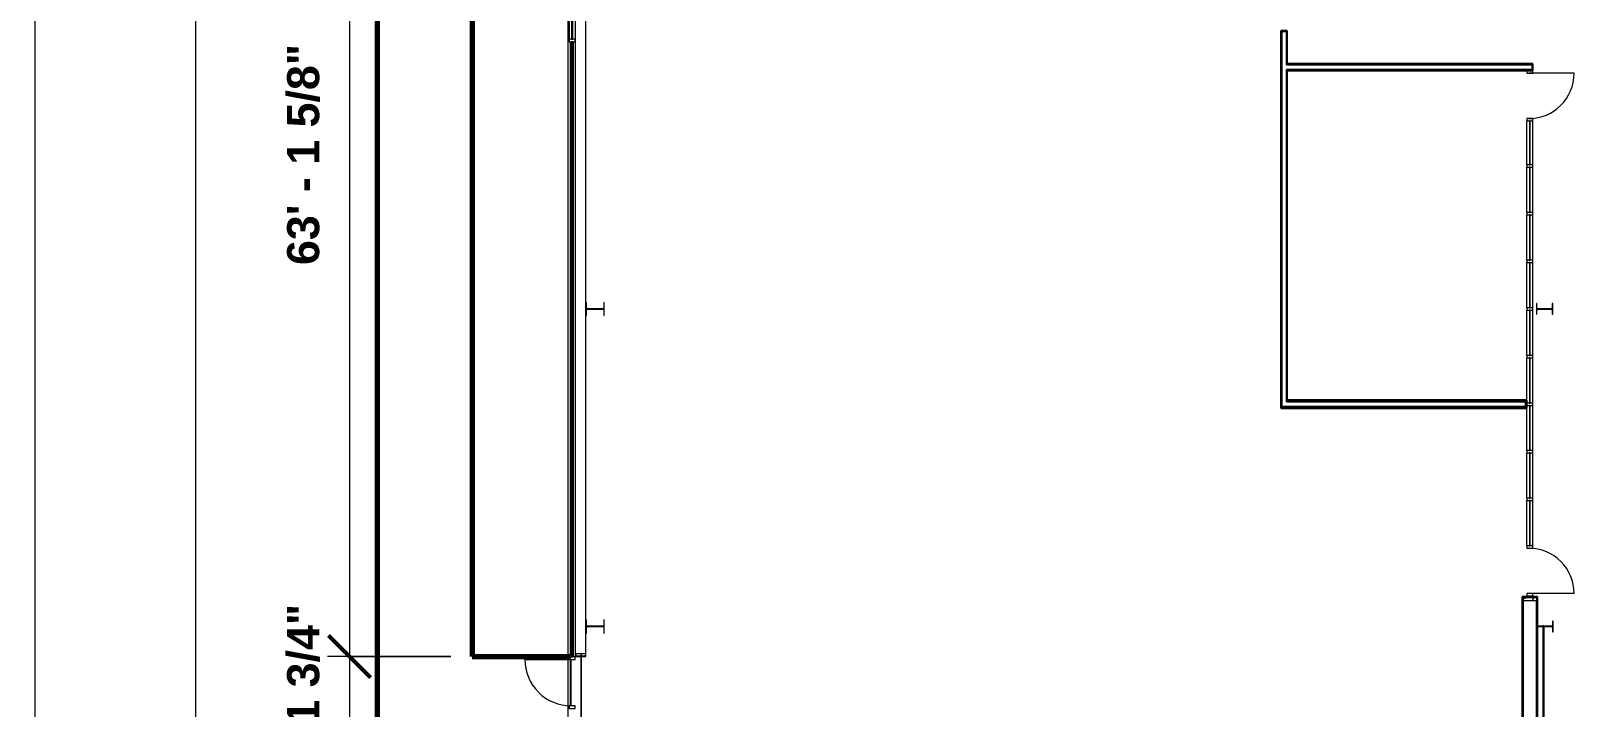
# Model space of a CAD drawing. Header units: inches. Extents: x 20001 to 27263, y -26025 to -18997.
# Drawn here: x 21648 to 22820, y -21688 to -21174 of the extents above; entities that cross this region are included whole.
import ezdxf

# ---------------------------------------------------------------- set-up
doc = ezdxf.new("R2010")
doc.units = ezdxf.units.IN
doc.header["$MEASUREMENT"] = 0
for name, color, linetype, lineweight in [('A-ANNO-DIMS', 211, 'Continuous', 9), ('A-ANNO-DIMS-256', 211, 'Continuous', 9), ('A-DOOR', 31, 'Continuous', 13), ('A-FLOR', 192, 'Continuous', 13), ('A-GLAZ-CURT', 52, 'Continuous', 13), ('A-GLAZ-CWMG', 51, 'Continuous', 13), ('A-SITE-ROAD', 130, 'Continuous', 70), ('A-SITE-SWLK', 140, 'Continuous', 70), ('A-WALL', 113, 'Continuous', 13), ('A-WALL-PATT', 111, 'Continuous', 25), ('C-TOPO', 7, 'Continuous', 13), ('I-WALL', 2, 'Continuous', 13), ('L-SITE-WALL', 31, 'Continuous', 13), ('S-BEAM', 12, 'Continuous', 13), ('S-COLS', 52, 'Continuous', 13)]:
    doc.layers.add(name, color=color, linetype=linetype, lineweight=lineweight)
doc.styles.add('Arial_B', font='arialbd.ttf', dxfattribs={"height": 24.354149})
doc.dimstyles.new('OD_Dimension_1', dxfattribs={"dimscale": 12, "dimtxt": 24, "dimasz": 2.666667, "dimexe": 2, "dimexo": 1.333333, "dimgap": 1.333333, "dimtad": 1, "dimdec": 3, "dimrnd": 0.125, "dimzin": 1, "dimdsep": 46, "dimlunit": 4, "dimtxsty": 'Arial_B', "dimblk1": 'OBLIQUE', "dimblk2": 'OBLIQUE', "dimsah": 1, "dimcen": 0.09, "dimdle": 2, "dimazin": 0, "dimtfac": 1, "dimtdec": 4, "dimtix": 1, "dimtmove": 0, "dimatfit": 3, "dimfxl": 1, "dimtvp": 1, "dimtfill": 1, "dimfrac": 2, "dimtolj": 1, "dimtzin": 0, "dimlwd": 13, "dimlwe": 13, "dimarcsym": 2})
pattern_1 = [(0, (0, 0), (81.92, 20.48), [3.379, -58.061, 3.379, -58.061, -327.68]), (0, (0, 0), (81.92, 20.48), [-122.88, 3.379, -119.501, 3.379, -58.061, -143.36]), (0, (0, 0), (81.92, 20.48), [-307.2, 3.379, -37.581, 3.379, -99.021]), (120, (30.72, 10.24), (-58.6962, 60.704801), [3.379, -58.061, 3.379, -58.061, -327.68]), (120, (30.72, 10.24), (-58.6962, 60.704801), [-122.88, 3.379, -119.501, 3.379, -58.061, -143.36]), (120, (30.72, 10.24), (-58.6962, 60.704801), [-307.2, 3.379, -37.581, 3.379, -99.021]), (240, (40.96, 51.2), (-23.2238, -81.184801), [3.379, -58.061, 3.379, -58.061, -327.68]), (240, (40.96, 51.2), (-23.2238, -81.184801), [-122.88, 3.379, -119.501, 3.379, -58.061, -143.36]), (240, (40.96, 51.2), (-23.2238, -81.184801), [-307.2, 3.379, -37.581, 3.379, -99.021])]

# ---------------------------------------------------------------- blocks, each defined once
blk = doc.blocks.new('Struct_Xcel_Sports Complex_rvt-1-Site Plan - Phase 1')
at = {"layer": 'A-FLOR', "color": 7}
for p, q in [((22066.1, -21648.9), (22066.1, -21647.2)), ((22066.1, -21722.9), (22066.1, -21649.2))]:
    blk.add_line(p, q, dxfattribs=at)
at = {"layer": 'L-SITE-WALL', "color": 7}
for p, q in [((22058.1, -21649.4), (22058.1, -21182.1)), ((22058.1, -21686.6), (22058.1, -21651.4)), ((22066.1, -21647.2), (22066.1, -21648.9)), ((22066.1, -21649.2), (22066.1, -21722.9))]:
    blk.add_line(p, q, dxfattribs=at)
blk = doc.blocks.new('Rectangular Mullion - Exterior 2_ x 4_5_-1146635-Site Plan - Phase 1')
at = {"layer": 'A-GLAZ-CWMG'}
for p, q in [((0, 3), (-2, 3)), ((-2, 3), (-2, -1.5)), ((0, -1.5), (0, 3)), ((-2, -1.5), (0, -1.5))]:
    blk.add_line(p, q, dxfattribs=at)
blk = doc.blocks.new('Girt_C - 10_D-1835924-Site Plan - Phase 1')
at = {"layer": 'S-BEAM'}
for p, q in [((22781.4, -21606.7), (22781.4, -22273.2)), ((22781.4, -21606.7), (22781.6, -21606.7)), ((22781.6, -21606.7), (22791.2, -21606.7)), ((22791.2, -21606.7), (22791.4, -21606.7)), ((22791.4, -22273.2), (22791.4, -21606.7)), ((22781.6, -22273.2), (22781.4, -22273.2)), ((22791.2, -22273.2), (22781.6, -22273.2)), ((22791.4, -22273.2), (22791.2, -22273.2))]:
    blk.add_line(p, q, dxfattribs=at)
blk = doc.blocks.new('Girt_C - 8_D-1405510-Site Plan - Phase 1')
at = {"layer": 'S-BEAM'}
for p, q in [((22061.6, -20895.6), (22061.6, -21647.2)), ((22061.6, -20895.6), (22061.8, -20895.6)), ((22061.8, -20895.6), (22069.5, -20895.6)), ((22069.5, -20895.6), (22069.6, -20895.6)), ((22069.6, -21647.2), (22069.6, -20895.6)), ((22061.8, -21647.2), (22061.6, -21647.2)), ((22069.5, -21647.2), (22061.8, -21647.2)), ((22069.6, -21647.2), (22069.5, -21647.2))]:
    blk.add_line(p, q, dxfattribs=at)
blk = doc.blocks.new('System Panel - INSULATED LOW-E GLAZING _SEE ELEVATIONS FOR U-FACTOR_ SHGC_ _ LT_-827433-Site Plan - Phase 1')
at = {"layer": 'A-GLAZ-CURT', "lineweight": 9}
for p, q in [((17.09375, -0.25), (-17.09375, -0.25)), ((-17.09375, -0.25), (-17.09375, -1.25)), ((-17.09375, -1.25), (17.09375, -1.25)), ((17.09375, -1.25), (17.09375, -0.25))]:
    blk.add_line(p, q, dxfattribs=at)
at = {"layer": 'A-GLAZ-CURT'}
for p, q in [((-17.09375, -1.25), (-17.09375, -0.25)), ((17.09375, -0.25), (-17.09375, -0.25)), ((-17.09375, -1.25), (17.09375, -1.25)), ((17.09375, -0.25), (17.09375, -1.25))]:
    blk.add_line(p, q, dxfattribs=at)
blk = doc.blocks.new('Rectangular Mullion - Exterior 2_ x 4_5_-V77-Site Plan - Phase 1')
at = {"layer": 'A-GLAZ-CWMG'}
for p, q in [((22057, -21145.9), (22057, -21180.1)), ((22061.5, -21145.9), (22061.5, -21180.1))]:
    blk.add_line(p, q, dxfattribs=at)
blk = doc.blocks.new('Door_Single_Storefront - one-1371400-Site Plan - Phase 1')
at = {"layer": 'A-DOOR'}
blk.add_line((-17.59375, -35.1875), (-17.59375, 0), dxfattribs=at)
blk.add_arc((-17.59375, 0), 35.1875, 270, 0, dxfattribs=at)
blk = doc.blocks.new('Rectangular Mullion - Exterior 2_ x 4_5_-1305178-Site Plan - Phase 1')
at = {"layer": 'A-GLAZ-CWMG'}
for p, q in [((0, 1.5), (-2, 1.5)), ((-2, 1.5), (-2, -3)), ((0, -3), (0, 1.5)), ((-2, -3), (0, -3))]:
    blk.add_line(p, q, dxfattribs=at)
blk = doc.blocks.new('Rectangular Mullion - Exterior 2_ x 4_5_-827470-Site Plan - Phase 1')
at = {"layer": 'A-GLAZ-CWMG'}
for p, q in [((-1, 1.5), (1, 1.5)), ((-1, -3), (-1, 1.5)), ((1, 1.5), (1, -3)), ((1, -3), (-1, -3))]:
    blk.add_line(p, q, dxfattribs=at)
blk = doc.blocks.new('Round Bar - 1_-1251605-Site Plan - Phase 1')
at = {"layer": 'S-BEAM'}
for p, q in [((22796.3, -21626.3), (22796.3, -21749)), ((22797.3, -21749), (22797.3, -21626.3))]:
    blk.add_line(p, q, dxfattribs=at)
for start_param, end_param in [(0, 3.141593), (3.141593, 6.283185)]:
    blk.add_ellipse((22796.8, -21626.3), major_axis=(0.5, 0), ratio=0.836579, start_param=start_param, end_param=end_param, dxfattribs=at)
blk = doc.blocks.new('Door_Single_Storefront - one-1371409-Site Plan - Phase 1')
at = {"layer": 'A-DOOR'}
blk.add_line((-17.21875, 34.4375), (-17.21875, 0), dxfattribs=at)
blk.add_arc((-17.21875, 0), 34.4375, 360, 90, dxfattribs=at)
blk = doc.blocks.new('System Panel - Interior Glazing-1220306-Site Plan - Phase 1')
at = {"layer": 'A-GLAZ-CURT', "lineweight": 9}
for p, q in [((17.21875, 0.9375), (-17.21875, 0.9375)), ((-17.21875, 0.9375), (-17.21875, 0.5625)), ((-17.21875, 0.5625), (17.21875, 0.5625)), ((17.21875, 0.5625), (17.21875, 0.9375))]:
    blk.add_line(p, q, dxfattribs=at)
blk = doc.blocks.new('Rectangular Mullion - Interior 1_75_ x 4_5_-1214730-Site Plan - Phase 1')
at = {"layer": 'A-GLAZ-CWMG'}
for p, q in [((22799.5, -22650.7), (22799.5, -22616.3)), ((22804, -22650.7), (22804, -22616.3))]:
    blk.add_line(p, q, dxfattribs=at)
blk = doc.blocks.new('Rectangular Mullion - Interior 1_75_ x 4_5_-1834679-Site Plan - Phase 1')
at = {"layer": 'A-GLAZ-CWMG'}
for p, q in [((-1.75, 1.5), (0, 1.5)), ((-1.75, -3), (-1.75, 1.5)), ((0, 1.5), (0, -3)), ((0, -3), (-1.75, -3))]:
    blk.add_line(p, q, dxfattribs=at)
blk = doc.blocks.new('Rectangular Mullion - Interior 1_75_ x 4_5_-1835424-Site Plan - Phase 1')
at = {"layer": 'A-GLAZ-CWMG'}
for p, q in [((0, 1.5), (-1.75, 1.5)), ((-1.75, 1.5), (-1.75, -3)), ((0, -3), (0, 1.5)), ((-1.75, -3), (0, -3))]:
    blk.add_line(p, q, dxfattribs=at)
blk = doc.blocks.new('Rectangular Mullion - Interior 1_75_ x 4_5_-1220285-Site Plan - Phase 1')
at = {"layer": 'A-GLAZ-CWMG'}
for p, q in [((-0.875, 1.5), (0.875, 1.5)), ((-0.875, -3), (-0.875, 1.5)), ((0.875, 1.5), (0.875, -3)), ((0.875, -3), (-0.875, -3))]:
    blk.add_line(p, q, dxfattribs=at)
blk = doc.blocks.new('Door_Single_Storefront - one-1835622-Site Plan - Phase 1')
at = {"layer": 'A-DOOR'}
blk.add_line((-17.21875, -34.4375), (-17.21875, 0), dxfattribs=at)
blk.add_arc((-17.21875, 0), 34.4375, 270, 0, dxfattribs=at)
blk = doc.blocks.new('Rectangular Mullion - Interior 1_75_ x 4_5_-V82-Site Plan - Phase 1')
at = {"layer": 'A-GLAZ-CWMG'}
for p, q in [((22784.1, -21454.4), (22784.1, -21422.1)), ((22788.6, -21456.6), (22788.6, -21422.1))]:
    blk.add_line(p, q, dxfattribs=at)
blk = doc.blocks.new('Rectangular Mullion - Interior 1_75_ x 4_5_-V83-Site Plan - Phase 1')
at = {"layer": 'A-GLAZ-CWMG'}
for p, q in [((22784.1, -21492.7), (22784.1, -21460.4)), ((22788.6, -21492.7), (22788.6, -21458.3))]:
    blk.add_line(p, q, dxfattribs=at)
blk = doc.blocks.new('Rectangular Mullion - Interior 1_75_ x 4_5_-1835431-Site Plan - Phase 1')
at = {"layer": 'A-GLAZ-CWMG'}
for p, q in [((22784.1, -21565.1), (22784.1, -21530.7)), ((22788.6, -21565.1), (22788.6, -21530.7))]:
    blk.add_line(p, q, dxfattribs=at)
blk = doc.blocks.new('System Panel - Interior Glazing-1835623-Site Plan - Phase 1')
at = {"layer": 'A-GLAZ-CURT', "lineweight": 9}
for p, q in [((16.71875, 0.9375), (-16.71875, 0.9375)), ((-16.71875, 0.9375), (-16.71875, 0.5625)), ((-16.71875, 0.5625), (16.71875, 0.5625)), ((16.71875, 0.5625), (16.71875, 0.9375))]:
    blk.add_line(p, q, dxfattribs=at)
blk = doc.blocks.new('Rectangular Mullion - Interior 1_75_ x 4_5_-1835621-Site Plan - Phase 1')
at = {"layer": 'A-GLAZ-CWMG'}
for p, q in [((22784.1, -21275.6), (22784.1, -21242.2)), ((22788.6, -21275.6), (22788.6, -21242.2))]:
    blk.add_line(p, q, dxfattribs=at)
blk = doc.blocks.new('Rectangular Mullion - Interior 1_75_ x 4_5_-1314720-Site Plan - Phase 1')
at = {"layer": 'A-GLAZ-CWMG'}
for p, q in [((-0.875, 1.5), (0.875, 1.5)), ((-0.875, -3), (-0.875, 1.5)), ((0.875, 1.5), (0.875, -3)), ((0.875, -3), (-0.875, -3))]:
    blk.add_line(p, q, dxfattribs=at)
blk = doc.blocks.new('DIMBLOCK35-Site Plan - Phase 1')
at = {"layer": 'A-ANNO-DIMS-256', "lineweight": 13}
for p, q in [((21651.2, -19417.1), (21651.2, -23103.1)), ((21657.9, -19441.1), (21627.2, -19441.1)), ((21651.2, -19441.1), (21657.9, -19441.1)), ((22015.2, -23103.1), (21627.2, -23103.1)), ((21651.2, -23103.1), (22015.2, -23103.1))]:
    blk.add_line(p, q, dxfattribs=at)
at = {"layer": 'A-ANNO-DIMS-256', "lineweight": 50}
for p, q in [((21651.2, -19441.1), (21635.2, -19425.1)), ((21651.2, -19441.1), (21667.2, -19457.1)), ((21651.2, -23103.1), (21635.2, -23087.1)), ((21651.2, -23103.1), (21667.2, -23119.1))]:
    blk.add_line(p, q, dxfattribs=at)
at = {"layer": 'A-ANNO-DIMS-256', "color": 0, "lineweight": 13, "insert": (21604, -21335.1), "char_height": 24.35, "width": 151.314, "attachment_point": 1, "rotation": 90, "line_spacing_factor": 0.938532, "style": 'Arial_B', "bg_fill": 3, "box_fill_scale": 1.25, "bg_fill_color": 0, "bg_fill_transparency": 0}
blk.add_mtext('305\' - 2"', dxfattribs=at)
blk = doc.blocks.new('_Oblique')
at = {"color": 0, "linetype": 'ByBlock', "lineweight": -2}
blk.add_line((-0.5, -0.5), (0.5, 0.5), dxfattribs=at)
blk = doc.blocks.new('DIMBLOCK62-Site Plan - Phase 1')
at = {"layer": 'A-ANNO-DIMS-256', "lineweight": 13}
for p, q in [((21890.1, -20867.6), (21890.1, -21649.2)), ((22042.8, -20891.6), (21866.1, -20891.6)), ((21890.1, -20891.6), (22042.8, -20891.6)), ((21967.2, -21649.2), (21866.1, -21649.2)), ((21890.1, -21649.2), (21967.2, -21649.2))]:
    blk.add_line(p, q, dxfattribs=at)
at = {"layer": 'A-ANNO-DIMS-256', "lineweight": 50}
for p, q in [((21890.1, -20891.6), (21874.1, -20875.6)), ((21890.1, -20891.6), (21906.1, -20907.6)), ((21890.1, -21649.2), (21874.1, -21633.2)), ((21890.1, -21649.2), (21906.1, -21665.2))]:
    blk.add_line(p, q, dxfattribs=at)
at = {"layer": 'A-ANNO-DIMS-256', "color": 0, "lineweight": 13, "insert": (21842.8, -21351.7), "char_height": 24.354, "width": 195.2, "attachment_point": 1, "rotation": 90, "line_spacing_factor": 0.938532, "style": 'Arial_B', "bg_fill": 3, "box_fill_scale": 1.25, "bg_fill_color": 0, "bg_fill_transparency": 0}
blk.add_mtext('63\' - 1 5/8"', dxfattribs=at)
blk = doc.blocks.new('DIMBLOCK63-Site Plan - Phase 1')
at = {"layer": 'A-ANNO-DIMS-256', "lineweight": 50}
for p, q in [((21890.1, -21649.2), (21874.1, -21633.2)), ((21890.1, -21649.2), (21906.1, -21665.2)), ((21890.1, -21722.9), (21874.1, -21706.9)), ((21890.1, -21722.9), (21906.1, -21738.9))]:
    blk.add_line(p, q, dxfattribs=at)
at = {"layer": 'A-ANNO-DIMS-256', "lineweight": 13}
for p, q in [((21967.2, -21649.2), (21866.1, -21649.2)), ((21890.1, -21649.2), (21890.1, -21722.9)), ((21890.1, -21649.2), (21967.2, -21649.2)), ((21967.2, -21722.9), (21866.1, -21722.9)), ((21890.1, -21722.9), (21967.2, -21722.9))]:
    blk.add_line(p, q, dxfattribs=at)
at = {"layer": 'A-ANNO-DIMS-256', "color": 0, "lineweight": 13, "insert": (21842.8, -21758.2), "char_height": 24.354, "width": 173.257, "attachment_point": 1, "rotation": 90, "line_spacing_factor": 0.938532, "style": 'Arial_B', "bg_fill": 3, "box_fill_scale": 1.25, "bg_fill_color": 0, "bg_fill_transparency": 0}
blk.add_mtext('6\' - 1 3/4"', dxfattribs=at)
blk = doc.blocks.new('DIMBLOCK80-Site Plan - Phase 1')
at = {"layer": 'A-ANNO-DIMS-256', "lineweight": 50}
for p, q in [((21773.6, -20891.6), (21757.6, -20875.6)), ((21773.6, -20891.6), (21789.6, -20907.6)), ((21773.6, -22798.8), (21757.6, -22782.8)), ((21773.6, -22798.8), (21789.6, -22814.8))]:
    blk.add_line(p, q, dxfattribs=at)
at = {"layer": 'A-ANNO-DIMS-256', "lineweight": 13}
for p, q in [((22042.8, -20891.6), (21749.6, -20891.6)), ((21773.6, -22798.8), (21773.6, -20891.6)), ((21773.6, -20891.6), (22042.8, -20891.6)), ((22042.1, -22798.8), (21749.6, -22798.8)), ((21773.6, -22798.8), (22042.1, -22798.8))]:
    blk.add_line(p, q, dxfattribs=at)
at = {"layer": 'A-ANNO-DIMS-256', "color": 0, "lineweight": 13, "insert": (21726.4, -21944.8), "char_height": 24.354, "width": 239.086, "attachment_point": 1, "rotation": 90, "line_spacing_factor": 0.938532, "style": 'Arial_B', "bg_fill": 3, "box_fill_scale": 1.25, "bg_fill_color": 0, "bg_fill_transparency": 0}
blk.add_mtext('158\' - 11 1/4"', dxfattribs=at)

msp = doc.modelspace()

# ---------------------------------------------------------------- hatches: boundary and pattern name
at = {"layer": 'A-WALL-PATT', "lineweight": 9}
h = msp.add_hatch(dxfattribs=at)
h.set_pattern_fill('FP_9', color=256, style=0, pattern_type=2)
h.set_pattern_definition(pattern_1)
h.paths.add_polyline_path([(22597.4, -21459.1778), (22598.025, -21459.1778), (22598.025, -21174.3966), (22599.8375, -21174.3966), (22599.8375, -21173.7716), (22597.4, -21173.7716), (22597.4, -21454.4278)], flags=0)
h.paths.add_polyline_path([(22597.4, -21139.3341), (22599.8375, -21139.3341), (22599.8375, -21138.7091), (22598.025, -21138.7091), (22598.025, -20899.5528), (22597.4, -20899.5528), (22597.4, -21055.4521)], flags=0)
h = msp.add_hatch(dxfattribs=at)
h.set_pattern_fill('FP_9', color=256, style=0, pattern_type=2)
h.set_pattern_definition(pattern_1)
h.paths.add_polyline_path([(22602.275, -21454.4278), (22602.275, -21203.1778), (22601.65, -21203.1778), (22601.65, -21454.4278)], flags=0)
h.paths.add_polyline_path([(22602.275, -21199.5528), (22602.275, -21173.7716), (22599.8375, -21173.7716), (22599.8375, -21174.3966), (22601.65, -21174.3966), (22601.65, -21199.5528)], flags=0)
h.paths.add_polyline_path([(22602.275, -21139.3341), (22602.275, -21134.5528), (22601.65, -21134.5528), (22601.65, -21138.7091), (22599.8375, -21138.7091), (22599.8375, -21139.3341)], flags=0)
h.paths.add_polyline_path([(22601.65, -21130.9278), (22602.275, -21130.9278), (22602.275, -20899.5528), (22601.65, -20899.5528), (22601.65, -21055.4521)], flags=0)
h = msp.add_hatch(dxfattribs=at)
h.set_pattern_fill('FP_9', color=256, style=0, pattern_type=2)
h.set_pattern_definition(pattern_1)
h.paths.add_polyline_path([(22788.0142, -21199.5528), (22788.6392, -21199.5528), (22788.6392, -21198.9278), (22602.275, -21198.9278), (22602.275, -21199.5528), (22645.6651, -21199.5528)], flags=0)
h = msp.add_hatch(dxfattribs=at)
h.set_pattern_fill('FP_9', color=256, style=0, pattern_type=2)
h.set_pattern_definition(pattern_1)
h.paths.add_polyline_path([(22602.275, -21203.8028), (22788.6392, -21203.8028), (22788.6392, -21199.5528), (22788.0142, -21199.5528), (22788.0142, -21203.1778), (22602.275, -21203.1778)], flags=0)
h = msp.add_hatch(dxfattribs=at)
h.set_pattern_fill('FP_9', color=256, style=0, pattern_type=2)
h.set_pattern_definition(pattern_1)
h.paths.add_polyline_path([(22783.5142, -21459.8028), (22783.5142, -21455.6778), (22782.8892, -21455.6778), (22782.8892, -21459.1778), (22597.4, -21459.1778), (22597.4, -21459.8028), (22752.5557, -21459.8028)], flags=0)
h = msp.add_hatch(dxfattribs=at)
h.set_pattern_fill('FP_9', color=256, style=0, pattern_type=2)
h.set_pattern_definition(pattern_1)
h.paths.add_polyline_path([(22783.5142, -21455.0528), (22784.1392, -21455.0528), (22784.1392, -21454.4278), (22601.65, -21454.4278), (22601.65, -21455.0528), (22752.5557, -21455.0528)], flags=0)
h = msp.add_hatch(dxfattribs=at)
h.set_pattern_fill('FP_10', color=256, style=0, pattern_type=2)
h.set_pattern_definition([(161.57, (1.28, 1.28), (-10.24040374, -0.00056827), [0, -72.858, 8.09, 0]), (18.43, (-1.28, 1.28), (-10.24040374, 0.00056827), [0, -72.858, 8.09, 0]), (108.43, (1.28, 1.28), (5.1184649, -25.6019259), [24.282, -56.666]), (71.57, (-1.28, 1.28), (5.1184649, 25.6019259), [24.282, -56.666])])
h.paths.add_polyline_path([(22781.3902, -21850.8028), (22781.4996, -21606.6928), (22791.3892, -21606.6928), (22791.2809, -21604.6698), (22781.3892, -21604.6698), (22781.3892, -21850.8028)], flags=0)
at = {"layer": 'S-COLS', "lineweight": 9}
h = msp.add_hatch(dxfattribs=at)
h.set_pattern_fill('FP_8', color=256, style=0, pattern_type=2)
h.set_pattern_definition([(45, (0, 0), (-25.342707, 25.342707), []), (45, (0, 38.4), (-25.342707, 25.342707), [])])
h.paths.add_polyline_path([(22083.6402, -21631.3028), (22083.6402, -21621.3028), (22083.2066, -21621.3028), (22083.2066, -21625.4669), (22083.0041, -21625.9558), (22082.5152, -21626.1583), (22070.7652, -21626.1583), (22070.2763, -21625.9558), (22070.0738, -21625.4669), (22070.0738, -21621.3028), (22069.6402, -21621.3028), (22069.6402, -21631.3028), (22070.0738, -21631.3028), (22070.0738, -21627.1387), (22070.2763, -21626.6498), (22070.7652, -21626.4473), (22082.5152, -21626.4473), (22083.0041, -21626.6498), (22083.2066, -21627.1387), (22083.2066, -21631.3028)], flags=0)

# ---------------------------------------------------------------- linework, layer by layer
at = {"layer": 'A-SITE-ROAD'}
msp.add_line((21911.2352, -19983.1006), (21911.2352, -22892.0707), dxfattribs=at)
at = {"layer": 'A-SITE-SWLK'}
for p, q in [((21983.2352, -19983.1006), (21983.2352, -21649.1778)), ((21983.2352, -21649.1778), (22058.1402, -21649.1778))]:
    msp.add_line(p, q, dxfattribs=at)
at = {"layer": 'A-WALL', "lineweight": 9}
for p, q in [((22601.65, -21174.3966), (22598.025, -21174.3966)), ((22598.025, -21174.3966), (22598.025, -21459.1778)), ((22601.65, -21199.5528), (22601.65, -21174.3966)), ((22601.65, -21199.5528), (22788.0142, -21199.5528)), ((22788.0142, -21203.1778), (22601.65, -21203.1778)), ((22601.65, -21455.6778), (22601.65, -21203.1778)), ((22788.0142, -21199.5528), (22788.0142, -21203.1778)), ((22601.65, -21455.0528), (22783.5142, -21455.0528)), ((22601.65, -21455.6778), (22782.8892, -21455.6778)), ((22782.8892, -21455.6778), (22782.8892, -21459.1778)), ((22783.5142, -21459.8028), (22783.5142, -21455.0528)), ((22782.8892, -21459.1778), (22597.4, -21459.1778)), ((22597.4, -21459.8028), (22783.5142, -21459.8028)), ((22791.3892, -21604.6698), (22781.3892, -21604.6698)), ((22781.3892, -21604.6698), (22781.3892, -21606.6928)), ((22791.3892, -21604.6698), (22791.3892, -21606.6928))]:
    msp.add_line(p, q, dxfattribs=at)
at = {"layer": 'A-WALL', "lineweight": 25}
for p, q in [((22058.4627, -21182.4278), (22058.4627, -21649.1153)), ((22060.0375, -21182.4278), (22058.4627, -21182.4278)), ((22060.0375, -21649.1153), (22060.0375, -21182.4278)), ((22058.4627, -21649.1153), (22060.0375, -21649.1153))]:
    msp.add_line(p, q, dxfattribs=at)
at = {"layer": 'C-TOPO'}
for p, q in [((21983.2354, -20008.7534), (21983.2354, -21649.1777)), ((21983.2354, -21649.1777), (21983.2354, -20008.7534)), ((21911.2354, -22892.0707), (21911.2354, -20095.9761)), ((21911.2354, -20095.9761), (21911.2354, -22892.0707)), ((21983.2354, -21649.1777), (22058.1401, -21649.1777)), ((22058.1401, -21649.1777), (21983.2354, -21649.1777)), ((22058.1401, -21649.1777), (22058.1401, -21649.4278)), ((22058.1401, -21649.4278), (22058.1401, -21649.1777)), ((22058.1401, -21651.4278), (22058.1401, -21686.6153)), ((22058.1401, -21686.6153), (22058.1401, -21651.4278))]:
    msp.add_line(p, q, dxfattribs=at)
at = {"layer": 'I-WALL', "lineweight": 25}
for p, q in [((22597.4, -21173.7716), (22597.4, -21460.4278)), ((22602.275, -21173.7716), (22597.4, -21173.7716)), ((22602.275, -21198.9278), (22602.275, -21173.7716)), ((22788.6392, -21198.9278), (22602.275, -21198.9278)), ((22788.6392, -21203.8028), (22788.6392, -21198.9278)), ((22602.275, -21203.8028), (22788.6392, -21203.8028)), ((22602.275, -21454.4278), (22602.275, -21203.8028)), ((22784.1392, -21454.4278), (22602.275, -21454.4278)), ((22784.1392, -21460.4278), (22784.1392, -21454.4278)), ((22597.4, -21460.4278), (22784.1392, -21460.4278)), ((22792.1392, -21603.9198), (22780.6392, -21603.9198)), ((22780.6392, -21603.9198), (22780.6392, -21851.5528)), ((22792.1392, -22276.5528), (22792.1392, -21603.9198))]:
    msp.add_line(p, q, dxfattribs=at)
at = {"layer": 'L-SITE-WALL'}
for p, q in [((22056.1402, -22800.8028), (22056.1402, -20889.5528)), ((22058.1402, -21182.1153), (22058.1402, -21649.4278)), ((22058.1402, -21651.4278), (22058.1402, -21686.6153))]:
    msp.add_line(p, q, dxfattribs=at)
at = {"layer": 'S-COLS', "lineweight": 15}
for p, q in [((22070.0738, -21380.0528), (22069.6402, -21380.0528)), ((22070.0738, -21384.2169), (22070.0738, -21380.0528)), ((22070.0738, -21390.0528), (22070.0738, -21385.8887)), ((22082.5152, -21384.9083), (22070.7652, -21384.9083)), ((22070.7652, -21385.1973), (22082.5152, -21385.1973)), ((22083.6402, -21380.0528), (22083.2066, -21380.0528)), ((22083.2066, -21380.0528), (22083.2066, -21384.2169)), ((22083.2066, -21385.8887), (22083.2066, -21390.0528)), ((22083.6402, -21390.0528), (22083.6402, -21380.0528)), ((22791.8238, -21381.0528), (22791.3902, -21381.0528)), ((22791.3902, -21381.0528), (22791.3902, -21389.0528)), ((22791.8238, -21384.2169), (22791.8238, -21381.0528)), ((22791.8238, -21389.0528), (22791.8238, -21385.8887)), ((22802.7652, -21384.9083), (22792.5152, -21384.9083)), ((22792.5152, -21385.1973), (22802.7652, -21385.1973)), ((22803.8902, -21381.0528), (22803.4566, -21381.0528)), ((22803.4566, -21381.0528), (22803.4566, -21384.2169)), ((22803.4566, -21385.8887), (22803.4566, -21389.0528)), ((22803.8902, -21389.0528), (22803.8902, -21381.0528)), ((22069.6402, -21390.0528), (22070.0738, -21390.0528)), ((22083.2066, -21390.0528), (22083.6402, -21390.0528)), ((22791.3902, -21389.0528), (22791.8238, -21389.0528)), ((22803.4566, -21389.0528), (22803.8902, -21389.0528)), ((22070.0738, -21621.3028), (22069.6402, -21621.3028)), ((22069.6402, -21631.3028), (22070.0738, -21631.3028)), ((22070.0738, -21625.4669), (22070.0738, -21621.3028)), ((22070.0738, -21631.3028), (22070.0738, -21627.1387)), ((22082.5152, -21626.1583), (22070.7652, -21626.1583)), ((22070.7652, -21626.4473), (22082.5152, -21626.4473)), ((22083.6402, -21621.3028), (22083.2066, -21621.3028)), ((22083.2066, -21621.3028), (22083.2066, -21625.4669)), ((22083.2066, -21627.1387), (22083.2066, -21631.3028)), ((22083.2066, -21631.3028), (22083.6402, -21631.3028)), ((22083.6402, -21631.3028), (22083.6402, -21621.3028)), ((22791.8238, -21622.3028), (22791.3902, -21622.3028)), ((22791.3902, -21630.3028), (22791.8238, -21630.3028)), ((22791.8238, -21625.4669), (22791.8238, -21622.3028)), ((22791.8238, -21630.3028), (22791.8238, -21627.1387)), ((22796.3342, -21626.1583), (22792.5152, -21626.1583)), ((22792.5152, -21626.4473), (22796.2652, -21626.4473)), ((22803.0152, -21626.1583), (22797.1962, -21626.1583)), ((22797.2652, -21626.4473), (22803.0152, -21626.4473)), ((22804.1402, -21622.3028), (22803.7066, -21622.3028)), ((22803.7066, -21622.3028), (22803.7066, -21625.4669)), ((22803.7066, -21627.1387), (22803.7066, -21630.3028)), ((22803.7066, -21630.3028), (22804.1402, -21630.3028)), ((22804.1402, -21630.3028), (22804.1402, -21622.3028)), ((22061.6402, -21647.2278), (22061.6402, -21649.1778)), ((22061.6402, -21649.1778), (22069.6402, -21649.1778)), ((22062.2911, -21648.8748), (22062.0302, -21647.2278)), ((22068.9894, -21648.8748), (22062.2911, -21648.8748)), ((22069.2502, -21647.2278), (22068.9894, -21648.8748)), ((22069.6402, -21649.1778), (22069.6402, -21647.2278))]:
    msp.add_line(p, q, dxfattribs=at)
for centre, start, end in [((22070.7652, -21384.2169), 180, 270), ((22070.7652, -21385.8887), 90, 180), ((22082.5152, -21384.2169), 270, 0), ((22082.5152, -21385.8887), 0, 90), ((22792.5152, -21384.2169), 180, 270), ((22792.5152, -21385.8887), 90, 180), ((22802.7652, -21384.2169), 270, 0), ((22802.7652, -21385.8887), 0, 90), ((22070.7652, -21625.4669), 180, 270), ((22070.7652, -21627.1387), 90, 180), ((22082.5152, -21625.4669), 270, 0), ((22082.5152, -21627.1387), 0, 90), ((22792.5152, -21625.4669), 180, 270), ((22792.5152, -21627.1387), 90, 180), ((22803.0152, -21625.4669), 270, 0), ((22803.0152, -21627.1387), 0, 90)]:
    msp.add_arc(centre, 0.6914, start, end, dxfattribs=at)

# ---------------------------------------------------------------- block references
at = {"layer": 'A-DOOR'}
for name, p, rotation in [('Door_Single_Storefront - one-1371409-Site Plan - Phase 1', (22785.6392, -21223.2091), 270), ('Door_Single_Storefront - one-1835622-Site Plan - Phase 1', (22785.6392, -21584.0841), 90), ('Door_Single_Storefront - one-1371400-Site Plan - Phase 1', (22058.5152, -21669.0216), 270)]:
    msp.add_blockref(name, p, dxfattribs=dict(at, rotation=rotation))
at = {"layer": 'A-GLAZ-CURT'}
for name, p, rotation in [('System Panel - INSULATED LOW-E GLAZING _SEE ELEVATIONS FOR U-FACTOR_ SHGC_ _ LT_-827433-Site Plan - Phase 1', (22058.5152, -21163.0216), 89.99999999996285), ('System Panel - Interior Glazing-1835623-Site Plan - Phase 1', (22785.6392, -21258.8966), 270), ('System Panel - Interior Glazing-1220306-Site Plan - Phase 1', (22785.6392, -21294.5841), 270), ('System Panel - Interior Glazing-1220306-Site Plan - Phase 1', (22785.6392, -21330.7716), 270), ('System Panel - Interior Glazing-1220306-Site Plan - Phase 1', (22785.6392, -21366.9591), 270), ('System Panel - Interior Glazing-1220306-Site Plan - Phase 1', (22785.6392, -21403.1466), 270), ('System Panel - Interior Glazing-1220306-Site Plan - Phase 1', (22785.6392, -21439.3341), 270), ('System Panel - Interior Glazing-1220306-Site Plan - Phase 1', (22785.6392, -21475.5216), 270), ('System Panel - Interior Glazing-1220306-Site Plan - Phase 1', (22785.6392, -21511.7091), 270), ('System Panel - Interior Glazing-1220306-Site Plan - Phase 1', (22785.6392, -21547.8966), 270)]:
    msp.add_blockref(name, p, dxfattribs=dict(at, rotation=rotation))
at = {"layer": 'A-GLAZ-CWMG'}
for name, p in [('Rectangular Mullion - Exterior 2_ x 4_5_-V77-Site Plan - Phase 1', (0, 0)), ('Rectangular Mullion - Interior 1_75_ x 4_5_-1835621-Site Plan - Phase 1', (0, 0)), ('Rectangular Mullion - Interior 1_75_ x 4_5_-1214730-Site Plan - Phase 1', (-15.376, 1338.9375)), ('Rectangular Mullion - Interior 1_75_ x 4_5_-1214730-Site Plan - Phase 1', (-15.376, 1302.75)), ('Rectangular Mullion - Interior 1_75_ x 4_5_-1214730-Site Plan - Phase 1', (-15.376, 1266.5625)), ('Rectangular Mullion - Interior 1_75_ x 4_5_-1214730-Site Plan - Phase 1', (-15.376, 1230.375)), ('Rectangular Mullion - Interior 1_75_ x 4_5_-V82-Site Plan - Phase 1', (0, 0)), ('Rectangular Mullion - Interior 1_75_ x 4_5_-V83-Site Plan - Phase 1', (0, 0)), ('Rectangular Mullion - Interior 1_75_ x 4_5_-1214730-Site Plan - Phase 1', (-15.376, 1121.8125)), ('Rectangular Mullion - Interior 1_75_ x 4_5_-1835431-Site Plan - Phase 1', (0, 0))]:
    msp.add_blockref(name, p, dxfattribs=at)
for name, p, rotation in [('Rectangular Mullion - Exterior 2_ x 4_5_-1146635-Site Plan - Phase 1', (22058.5152, -21182.1153), 269.9999999999629), ('Rectangular Mullion - Interior 1_75_ x 4_5_-1835424-Site Plan - Phase 1', (22785.6392, -21204.2403), 90), ('Rectangular Mullion - Exterior 2_ x 4_5_-1305178-Site Plan - Phase 1', (22058.5152, -21649.4278), 90)]:
    msp.add_blockref(name, p, dxfattribs=dict(at, rotation=rotation))
at = {"layer": 'A-GLAZ-CWMG', "extrusion": (0, 0, -1), "rotation": 270}
for name, p in [('Rectangular Mullion - Interior 1_75_ x 4_5_-1314720-Site Plan - Phase 1', (-22785.6392, -21241.3028)), ('Rectangular Mullion - Interior 1_75_ x 4_5_-1220285-Site Plan - Phase 1', (-22785.6392, -21276.4903)), ('Rectangular Mullion - Interior 1_75_ x 4_5_-1220285-Site Plan - Phase 1', (-22785.6392, -21312.6778)), ('Rectangular Mullion - Interior 1_75_ x 4_5_-1220285-Site Plan - Phase 1', (-22785.6392, -21348.8653)), ('Rectangular Mullion - Interior 1_75_ x 4_5_-1220285-Site Plan - Phase 1', (-22785.6392, -21385.0528)), ('Rectangular Mullion - Interior 1_75_ x 4_5_-1220285-Site Plan - Phase 1', (-22785.6392, -21421.2403)), ('Rectangular Mullion - Interior 1_75_ x 4_5_-1220285-Site Plan - Phase 1', (-22785.6392, -21457.4278)), ('Rectangular Mullion - Interior 1_75_ x 4_5_-1220285-Site Plan - Phase 1', (-22785.6392, -21493.6153)), ('Rectangular Mullion - Interior 1_75_ x 4_5_-1220285-Site Plan - Phase 1', (-22785.6392, -21529.8028)), ('Rectangular Mullion - Interior 1_75_ x 4_5_-1220285-Site Plan - Phase 1', (-22785.6392, -21565.9903)), ('Rectangular Mullion - Interior 1_75_ x 4_5_-1834679-Site Plan - Phase 1', (-22785.6392, -21603.0528)), ('Rectangular Mullion - Exterior 2_ x 4_5_-827470-Site Plan - Phase 1', (-22058.5152, -21687.6153))]:
    msp.add_blockref(name, p, dxfattribs=at)
at = {"layer": 'S-BEAM'}
for name in ['Girt_C - 8_D-1405510-Site Plan - Phase 1', 'Girt_C - 10_D-1835924-Site Plan - Phase 1', 'Round Bar - 1_-1251605-Site Plan - Phase 1']:
    msp.add_blockref(name, (0, 0), dxfattribs=at)

# ---------------------------------------------------------------- next in the draw order: dimensions: what is measured, and where the dimension line sits
at = {"layer": 'A-ANNO-DIMS', "lineweight": 13}
dim = msp.add_linear_dim(base=(21651.2247, -23103.0856), p1=(21673.8521, -19441.0856), p2=(22031.2352, -23103.0856), angle=90, dimstyle='OD_Dimension_1', override={"dimpost": '<>', "dimfxl": 3679.397598}, dxfattribs=at)
dim.commit()
dim.dimension.update_dxf_attribs({"geometry": 'DIMBLOCK35-Site Plan - Phase 1', "text_midpoint": (21622.7901, -21272.0856)})

# ---------------------------------------------------------------- next in the draw order: dimensions: what is measured, and where the dimension line sits
dim = msp.add_linear_dim(base=(21890.0606, -21649.1778), p1=(22058.7652, -20891.5528), p2=(21983.2352, -21649.1778), angle=90, dimstyle='OD_Dimension_1', override={"dimpost": '<>', "dimfxl": 761.380602}, dxfattribs=at)
dim.commit()
dim.dimension.update_dxf_attribs({"geometry": 'DIMBLOCK62-Site Plan - Phase 1', "text_midpoint": (21861.4599, -21270.3653)})

# ---------------------------------------------------------------- next in the draw order: dimensions: what is measured, and where the dimension line sits
dim = msp.add_linear_dim(base=(21890.0606, -21722.9278), p1=(21983.2352, -21649.1778), p2=(21983.2352, -21722.9278), angle=90, dimstyle='OD_Dimension_1', override={"dimpost": '<>', "dimfxl": 73.75}, dxfattribs=at)
dim.commit()
dim.dimension.update_dxf_attribs({"geometry": 'DIMBLOCK63-Site Plan - Phase 1', "text_midpoint": (21861.4682, -21686.0528)})

# ---------------------------------------------------------------- next in the draw order: dimensions: what is measured, and where the dimension line sits
dim = msp.add_linear_dim(base=(21773.5677, -20891.5528), p1=(22058.1402, -22798.8028), p2=(22058.7652, -20891.5528), angle=90, dimstyle='OD_Dimension_1', override={"dimpost": '<>', "dimfxl": 1907.250102}, dxfattribs=at)
dim.commit()
dim.dimension.update_dxf_attribs({"geometry": 'DIMBLOCK80-Site Plan - Phase 1', "text_midpoint": (21744.967, -21845.1778)})

# ---------------------------------------------------------------- next in the draw order: block references
at = {"lineweight": 5}
msp.add_blockref('Struct_Xcel_Sports Complex_rvt-1-Site Plan - Phase 1', (0, 0), dxfattribs=at)

doc.saveas('drawing.dxf')
